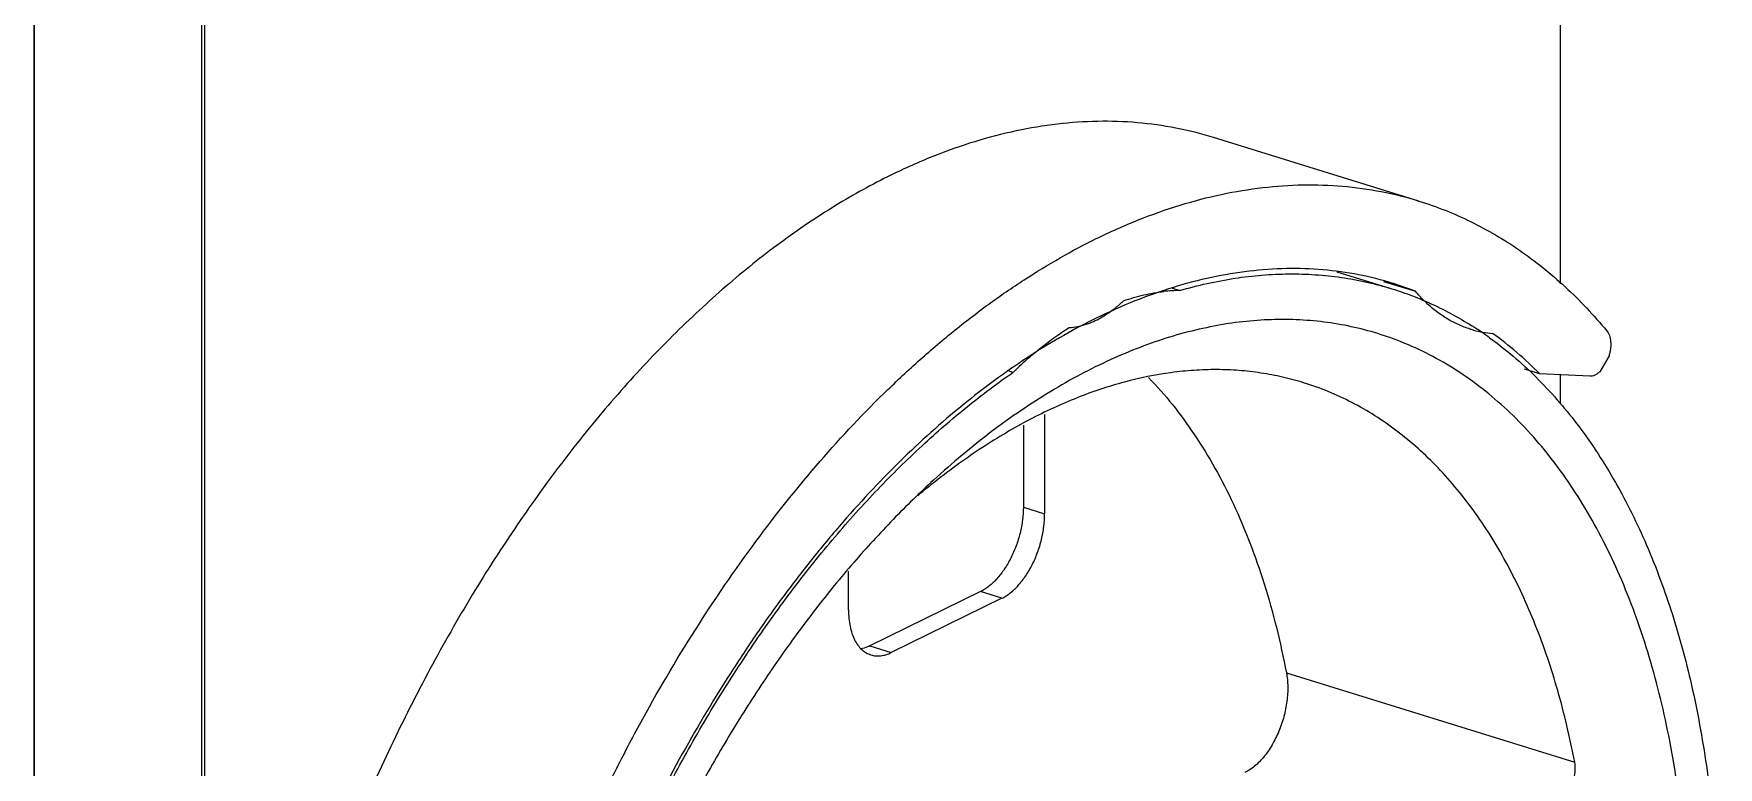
# Model space of a CAD drawing. Header units: inches. Extents: x 0 to 22, y 0 to 17.
# Drawn here: x 3.469 to 5.011, y 12.843 to 13.515 of the extents above; entities that cross this region are included whole.
import ezdxf

# ---------------------------------------------------------------- set-up
doc = ezdxf.new("R2010")
doc.units = ezdxf.units.IN
doc.header["$LTSCALE"] = 1.21
doc.header["$MEASUREMENT"] = 0
doc.layers.get('0').update_dxf_attribs({"linetype": 'CONTINUOUS'})

msp = doc.modelspace()

# ---------------------------------------------------------------- linework, layer by layer
at = {"color": 7}
for p, q in [((3.469, 14.283), (3.469, 12.2095)), ((3.4693, 14.282), (3.4693, 12.2096)), ((3.6228, 12.1621), (3.6228, 14.2345)), ((3.6256, 12.1622), (3.6256, 13.9853)), ((4.8664, 13.7804), (4.8664, 13.2858)), ((4.7371, 13.3616), (4.5491, 13.4197)), ((4.662, 13.2969), (4.7123, 13.2813)), ((4.5181, 13.2797), (4.5115, 13.2817)), ((4.7047, 13.2881), (4.734, 13.279)), ((4.7138, 13.2861), (4.7134, 13.2862)), ((4.7138, 13.2861), (4.7134, 13.2862)), ((4.734, 13.279), (4.7138, 13.2861)), ((4.9112, 13.22), (4.9027, 13.2054)), ((4.3655, 13.2048), (4.3615, 13.2061)), ((4.8479, 13.2034), (4.8337, 13.2078)), ((4.8936, 13.2012), (4.8479, 13.2034)), ((4.8664, 13.2025), (4.8664, 13.1759)), ((4.375, 13.1566), (4.375, 13.0815)), ((4.3945, 13.1663), (4.3945, 13.0754)), ((4.2149, 12.9873), (4.2149, 13.0229)), ((4.3358, 13.0042), (4.2345, 12.9545)), ((4.3554, 12.9982), (4.2541, 12.9485))]:
    msp.add_line(p, q, dxfattribs=at)
at = {"color": 8}
for p, q in [((4.375, 13.0815), (4.3945, 13.0754)), ((4.3554, 12.9982), (4.3358, 13.0042)), ((4.2345, 12.9545), (4.2541, 12.9485)), ((4.6158, 12.9299), (4.8798, 12.8483))]:
    msp.add_line(p, q, dxfattribs=at)
at = {"color": 7}
for centre, radius, start, end in [((4.5203, 13.1291), 0.1506, 90.8302, 96.3298), ((4.4121, 13.3113), 0.0657, 287.9599, 288.932), ((4.3992, 13.3373), 0.0949, 302.559, 303.2715), ((4.8122, 13.3355), 0.0953, 252.8355, 254.7388), ((4.6131, 12.9743), 0.323, 57.2189, 57.7512), ((4.8125, 13.3369), 0.0968, 254.768, 265.2672), ((4.6106, 12.9704), 0.3277, 54.2842, 57.2155), ((4.6264, 12.9354), 0.375, 130.9717, 134.0752), ((4.7101, 12.5755), 0.6732, 128.1233, 129.8958)]:
    msp.add_arc(centre, radius, start, end, dxfattribs=at)
for points, knots in [([(4.5491, 13.4197), (4.5378, 13.4232), (4.5147, 13.4289), (4.4792, 13.4339), (4.4428, 13.4351), (4.4057, 13.4325), (4.368, 13.4263), (4.33, 13.4163), (4.2916, 13.4027), (4.2664, 13.3915), (4.2538, 13.3853)], [0, 0, 0, 0, 0.116433, 0.23377, 0.352887, 0.474584, 0.599579, 0.728504, 0.861873, 1, 1, 1, 1]), ([(4.2538, 13.3853), (4.2365, 13.3768), (4.2018, 13.3576), (4.1513, 13.3235), (4.1016, 13.2836), (4.0529, 13.2383), (4.0055, 13.1879), (3.9598, 13.1327), (3.9161, 13.073), (3.8746, 13.0093), (3.8357, 12.9419), (3.7995, 12.8714), (3.7663, 12.7981), (3.7364, 12.7227), (3.71, 12.6455), (3.6871, 12.5671), (3.668, 12.488), (3.6529, 12.4088), (3.6417, 12.3299), (3.6346, 12.2519), (3.6316, 12.1754), (3.6328, 12.1007), (3.6381, 12.0285), (3.6475, 11.9592), (3.6609, 11.8932), (3.6783, 11.831), (3.6996, 11.773), (3.7245, 11.7196), (3.7531, 11.6711), (3.785, 11.6279), (3.8201, 11.5902), (3.8521, 11.5635), (3.8789, 11.5453), (3.8996, 11.5333), (3.9208, 11.5228), (3.9353, 11.5169), (3.9427, 11.5142)], [0, 0, 0, 0, 0.026427, 0.05415, 0.083169, 0.113469, 0.144999, 0.177684, 0.211426, 0.24611, 0.281606, 0.31777, 0.354451, 0.391489, 0.428719, 0.465975, 0.50309, 0.539898, 0.576238, 0.611955, 0.646903, 0.680948, 0.713969, 0.745864, 0.776548, 0.805966, 0.834084, 0.860907, 0.886474, 0.910868, 0.934217, 0.956698, 0.967686, 0.978543, 0.989302, 1, 1, 1, 1]), ([(4.4418, 13.3272), (4.4544, 13.3334), (4.4796, 13.3446), (4.5179, 13.3582), (4.556, 13.3682), (4.5937, 13.3744), (4.6308, 13.377), (4.6672, 13.3758), (4.7027, 13.3709), (4.7258, 13.3651), (4.7371, 13.3616)], [0, 0, 0, 0, 0.138127, 0.271496, 0.400421, 0.525416, 0.647113, 0.76623, 0.883567, 1, 1, 1, 1]), ([(4.7371, 13.3616), (4.7452, 13.3591), (4.7613, 13.3534), (4.7847, 13.343), (4.8075, 13.3308), (4.8296, 13.3167), (4.8508, 13.3009), (4.8784, 13.2771), (4.8973, 13.257), (4.9092, 13.2428)], [0, 0, 0, 0, 0.120199, 0.240882, 0.362522, 0.485581, 0.610501, 0.73769, 1, 1, 1, 1]), ([(3.9744, 12.784), (3.9817, 12.7998), (3.9966, 12.831), (4.0279, 12.8916), (4.07, 12.9639), (4.1249, 13.045), (4.1834, 13.1189), (4.2352, 13.1746), (4.278, 13.2147), (4.3101, 13.2421), (4.3425, 13.2671), (4.3753, 13.2897), (4.4083, 13.3098), (4.4306, 13.3217), (4.4418, 13.3272)], [0, 0, 0, 0, 0.071333, 0.141989, 0.280649, 0.415038, 0.544342, 0.66787, 0.727316, 0.785144, 0.841328, 0.895863, 0.948752, 1, 1, 1, 1]), ([(4.7134, 13.2862), (4.703, 13.2894), (4.6818, 13.2947), (4.6491, 13.2992), (4.6156, 13.3003), (4.5815, 13.2979), (4.5468, 13.2921), (4.5118, 13.283), (4.4766, 13.2705), (4.4534, 13.2601), (4.4418, 13.2545)], [0, 0, 0, 0, 0.116438, 0.233796, 0.352912, 0.474603, 0.5996, 0.728534, 0.8619, 1, 1, 1, 1]), ([(4.5181, 13.2797), (4.5347, 13.2845), (4.5597, 13.2901), (4.5933, 13.2941), (4.6179, 13.2952), (4.6422, 13.2945), (4.6661, 13.292), (4.6895, 13.2877), (4.7047, 13.2837), (4.7123, 13.2813)], [0, 0, 0, 0, 0.262562, 0.389819, 0.514756, 0.637778, 0.759338, 0.879915, 1, 1, 1, 1]), ([(4.7123, 13.2813), (4.7187, 13.2794), (4.7313, 13.275), (4.7499, 13.2671), (4.768, 13.258), (4.7797, 13.2511), (4.7855, 13.2475)], [0, 0, 0, 0, 0.248162, 0.497066, 0.747442, 1, 1, 1, 1]), ([(4.744, 13.2684), (4.7431, 13.2692), (4.7396, 13.2726), (4.7364, 13.2762), (4.734, 13.279)], [0, 0, 0, 0, 0.246412, 1, 1, 1, 1]), ([(4.4512, 13.258), (4.4539, 13.2598), (4.4593, 13.2637), (4.4642, 13.268), (4.4667, 13.2703)], [0, 0, 0, 0, 0.487551, 1, 1, 1, 1]), ([(4.4667, 13.2703), (4.4728, 13.2724), (4.485, 13.2759), (4.4975, 13.2781), (4.5037, 13.2788)], [0, 0, 0, 0, 0.509589, 1, 1, 1, 1]), ([(4.7841, 13.2444), (4.7804, 13.2456), (4.7732, 13.2483), (4.7628, 13.2537), (4.753, 13.2604), (4.7469, 13.2656), (4.744, 13.2684)], [0, 0, 0, 0, 0.244252, 0.490805, 0.742027, 1, 1, 1, 1]), ([(4.4418, 13.2545), (4.4317, 13.2495), (4.4115, 13.2388), (4.3712, 13.2143), (4.3214, 13.1779), (4.2638, 13.1267), (4.218, 13.078), (4.1825, 13.0356), (4.1562, 13.0016), (4.1308, 12.9661), (4.0977, 12.9163), (4.0588, 12.8506), (4.0309, 12.7958), (4.0176, 12.7677)], [0, 0, 0, 0, 0.051378, 0.104374, 0.215189, 0.332458, 0.455934, 0.519868, 0.585158, 0.65172, 0.719459, 0.858031, 1, 1, 1, 1]), ([(4.7144, 13.2352), (4.7065, 13.2381), (4.6905, 13.2433), (4.6659, 13.2488), (4.6407, 13.2523), (4.615, 13.2535), (4.5889, 13.2527), (4.5624, 13.2497), (4.5356, 13.2445), (4.5086, 13.2373), (4.4814, 13.2279), (4.4542, 13.2164), (4.4269, 13.203), (4.3996, 13.1875), (4.3725, 13.17), (4.3361, 13.1438), (4.3099, 13.1218), (4.2928, 13.1062)], [0, 0, 0, 0, 0.054179, 0.108463, 0.163132, 0.218451, 0.274675, 0.332032, 0.390731, 0.450952, 0.512844, 0.576535, 0.642119, 0.709664, 0.779219, 0.850803, 1, 1, 1, 1]), ([(4.417, 13.2459), (4.4195, 13.246), (4.4247, 13.2466), (4.4298, 13.2479), (4.4324, 13.2488)], [0, 0, 0, 0, 0.488622, 1, 1, 1, 1]), ([(4.4334, 13.2491), (4.4348, 13.2496), (4.4407, 13.2518), (4.4462, 13.2548), (4.4502, 13.2574)], [0, 0, 0, 0, 0.239506, 1, 1, 1, 1]), ([(4.3805, 13.2185), (4.3835, 13.2211), (4.3951, 13.2309), (4.4075, 13.2399), (4.417, 13.2459)], [0, 0, 0, 0, 0.257856, 1, 1, 1, 1]), ([(4.9789, 12.7849), (4.9775, 12.7989), (4.974, 12.8266), (4.965, 12.8801), (4.9497, 12.9434), (4.9286, 13.0029), (4.9084, 13.0466), (4.892, 13.0768), (4.8742, 13.1049), (4.855, 13.1308), (4.8345, 13.1545), (4.8128, 13.1757), (4.7898, 13.1945), (4.7657, 13.2108), (4.7406, 13.2245), (4.7232, 13.232), (4.7144, 13.2352)], [0, 0, 0, 0, 0.077083, 0.15226, 0.296386, 0.431942, 0.496536, 0.559035, 0.619508, 0.67807, 0.734864, 0.790076, 0.843926, 0.896668, 0.948589, 1, 1, 1, 1]), ([(4.8019, 13.2364), (4.8093, 13.2311), (4.8239, 13.2197), (4.8375, 13.2072), (4.8442, 13.2006)], [0, 0, 0, 0, 0.4947, 1, 1, 1, 1]), ([(4.8479, 13.2034), (4.8411, 13.2102), (4.8271, 13.2232), (4.8122, 13.235), (4.8045, 13.2405)], [0, 0, 0, 0, 0.505457, 1, 1, 1, 1]), ([(4.9092, 13.2428), (4.9097, 13.2422), (4.9106, 13.2408), (4.9116, 13.2385), (4.9123, 13.2359), (4.9127, 13.233), (4.9128, 13.2299), (4.9126, 13.2266), (4.912, 13.2233), (4.9115, 13.2211), (4.9112, 13.22)], [0, 0, 0, 0, 0.096964, 0.202985, 0.318219, 0.442218, 0.574036, 0.712258, 0.855091, 1, 1, 1, 1]), ([(3.8885, 12.3334), (3.8918, 12.3557), (3.8996, 12.4002), (3.9142, 12.4667), (3.9318, 12.5328), (3.9523, 12.5982), (3.9754, 12.6626), (4.0012, 12.7255), (4.0294, 12.7866), (4.0599, 12.8456), (4.0926, 12.9022), (4.1272, 12.9559), (4.1636, 13.0067), (4.2016, 13.054), (4.2408, 13.0977), (4.2813, 13.1376), (4.3226, 13.1734), (4.3512, 13.1949), (4.3655, 13.2048)], [0, 0, 0, 0, 0.066282, 0.13318, 0.20044, 0.267809, 0.335033, 0.401861, 0.468045, 0.533344, 0.597528, 0.660381, 0.721703, 0.781314, 0.839055, 0.89481, 0.948489, 1, 1, 1, 1]), ([(4.6316, 13.1953), (4.6252, 13.1973), (4.6123, 13.2007), (4.5925, 13.2045), (4.5723, 13.2068), (4.5518, 13.2076), (4.531, 13.2069), (4.5027, 13.204), (4.4741, 13.1982), (4.4457, 13.1896), (4.4164, 13.1789), (4.3797, 13.1619), (4.3363, 13.1362), (4.3084, 13.116), (4.2945, 13.1051)], [0, 0, 0, 0, 0.055189, 0.110588, 0.166403, 0.222833, 0.280065, 0.338273, 0.458174, 0.520191, 0.583713, 0.715556, 0.854241, 1, 1, 1, 1]), ([(4.9027, 13.2054), (4.902, 13.2047), (4.9006, 13.2035), (4.8982, 13.2021), (4.8959, 13.2013), (4.8943, 13.2012), (4.8936, 13.2012)], [0, 0, 0, 0, 0.285066, 0.545118, 0.78173, 1, 1, 1, 1]), ([(4.4896, 13.2001), (4.4973, 13.1922), (4.5121, 13.1753), (4.5324, 13.1475), (4.551, 13.1171), (4.5679, 13.0841), (4.5829, 13.0487), (4.596, 13.011), (4.6071, 12.9712), (4.6131, 12.9439), (4.6158, 12.9299)], [0, 0, 0, 0, 0.109608, 0.223136, 0.340949, 0.463296, 0.590343, 0.722177, 0.858791, 1, 1, 1, 1]), ([(4.8798, 12.8483), (4.8776, 12.8595), (4.8729, 12.8814), (4.8619, 12.9236), (4.8483, 12.9638), (4.832, 13.0017), (4.8188, 13.0282), (4.8045, 13.053), (4.7891, 13.0762), (4.7726, 13.0977), (4.7551, 13.1174), (4.7367, 13.1353), (4.7173, 13.1513), (4.6971, 13.1654), (4.676, 13.1775), (4.6542, 13.1876), (4.6392, 13.193), (4.6316, 13.1953)], [0, 0, 0, 0, 0.076001, 0.150074, 0.292119, 0.360093, 0.426057, 0.490066, 0.552198, 0.612555, 0.671265, 0.728493, 0.784431, 0.839297, 0.893336, 0.946811, 1, 1, 1, 1]), ([(4.8442, 13.2006), (4.8508, 13.194), (4.8639, 13.1801), (4.8822, 13.1577), (4.8994, 13.1334), (4.9212, 13.0982), (4.9454, 13.0499), (4.965, 12.9978), (4.9782, 12.9535), (4.987, 12.9184), (4.9944, 12.8821), (5.0027, 12.8317), (5.0095, 12.766), (5.0112, 12.7127), (5.0112, 12.6856)], [0, 0, 0, 0, 0.050784, 0.102892, 0.156441, 0.211521, 0.326507, 0.448237, 0.511672, 0.576783, 0.643537, 0.711895, 0.853182, 1, 1, 1, 1]), ([(4.2928, 13.1062), (4.2801, 13.0946), (4.255, 13.0701), (4.2189, 13.0307), (4.184, 12.988), (4.1505, 12.9423), (4.1184, 12.8939), (4.088, 12.843), (4.0593, 12.7898), (4.0327, 12.7347), (4.0082, 12.6779), (3.9859, 12.6197), (3.9659, 12.5604), (3.9484, 12.5003), (3.9334, 12.4397), (3.921, 12.3789), (3.9113, 12.3183), (3.9066, 12.2778), (3.9048, 12.2577)], [0, 0, 0, 0, 0.054259, 0.110397, 0.168304, 0.227845, 0.288863, 0.351184, 0.414618, 0.47896, 0.544, 0.609517, 0.675288, 0.741081, 0.806668, 0.871839, 0.936371, 1, 1, 1, 1]), ([(4.375, 13.0815), (4.375, 13.0776), (4.3744, 13.0696), (4.3722, 13.0577), (4.3686, 13.046), (4.3638, 13.0349), (4.3579, 13.0248), (4.3512, 13.0161), (4.345, 13.0101), (4.3398, 13.0064), (4.3371, 13.0049), (4.3358, 13.0042)], [0, 0, 0, 0, 0.129614, 0.264533, 0.401197, 0.536205, 0.666135, 0.787995, 0.899646, 0.951292, 1, 1, 1, 1]), ([(4.3554, 12.9982), (4.3567, 12.9988), (4.3593, 13.0003), (4.3645, 13.004), (4.3708, 13.01), (4.3775, 13.0187), (4.3834, 13.0288), (4.3882, 13.0399), (4.3918, 13.0517), (4.394, 13.0636), (4.3945, 13.0715), (4.3945, 13.0754)], [0, 0, 0, 0, 0.048708, 0.100354, 0.212005, 0.333865, 0.463795, 0.598803, 0.735467, 0.870386, 1, 1, 1, 1]), ([(4.2149, 12.9873), (4.2149, 12.9847), (4.2151, 12.9798), (4.2162, 12.9727), (4.2179, 12.9661), (4.2202, 12.9603), (4.2232, 12.9553), (4.2268, 12.9512), (4.2309, 12.9481), (4.2339, 12.9468), (4.2355, 12.9463)], [0, 0, 0, 0, 0.155723, 0.303243, 0.441156, 0.569095, 0.687382, 0.797121, 0.900339, 1, 1, 1, 1]), ([(4.2345, 12.9545), (4.2338, 12.9542), (4.2311, 12.953), (4.2283, 12.9521), (4.2262, 12.9518)], [0, 0, 0, 0, 0.261202, 1, 1, 1, 1]), ([(4.2355, 12.9463), (4.2369, 12.9459), (4.2399, 12.9453), (4.2446, 12.9454), (4.2494, 12.9464), (4.2525, 12.9477), (4.2541, 12.9485)], [0, 0, 0, 0, 0.233648, 0.474508, 0.728706, 1, 1, 1, 1]), ([(4.6158, 12.9299), (4.6162, 12.9279), (4.6168, 12.9237), (4.6171, 12.9173), (4.617, 12.9107), (4.6161, 12.9014), (4.6138, 12.8898), (4.6092, 12.8764), (4.604, 12.8659), (4.5992, 12.8582), (4.5953, 12.8531), (4.5912, 12.8485), (4.5869, 12.8445), (4.5825, 12.8412), (4.5794, 12.8394), (4.5779, 12.8387)], [0, 0, 0, 0, 0.058558, 0.120101, 0.18412, 0.250125, 0.385992, 0.523229, 0.657072, 0.721367, 0.783219, 0.842245, 0.898171, 0.950797, 1, 1, 1, 1]), ([(4.7821, 12.7756), (4.788, 12.7758), (4.7997, 12.7771), (4.8169, 12.7812), (4.8334, 12.7873), (4.8463, 12.7942), (4.8558, 12.8009), (4.8623, 12.8064), (4.8681, 12.8124), (4.873, 12.819), (4.8769, 12.826), (4.8795, 12.8334), (4.8806, 12.8409), (4.8802, 12.8459), (4.8798, 12.8483)], [0, 0, 0, 0, 0.130757, 0.261896, 0.39271, 0.522296, 0.586311, 0.649518, 0.711676, 0.772521, 0.831801, 0.889366, 0.945286, 1, 1, 1, 1])]:
    msp.add_open_spline(points, degree=3, knots=knots, dxfattribs=at)

doc.saveas('drawing.dxf')
